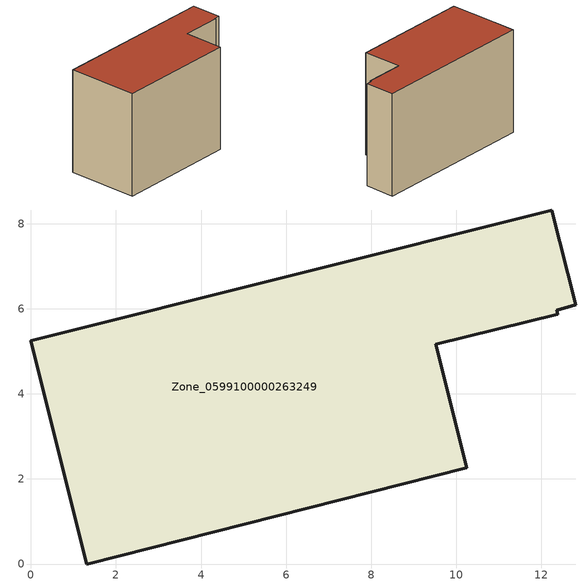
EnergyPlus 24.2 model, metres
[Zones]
Zone_0599100000263249
 floor ground (C_G): 12.36,5.96 12.38,5.87 9.52,5.16 10.25,2.26 1.31,0 0,5.25 12.25,8.32 12.8,6.09 z0
 wall outside (C_F): 1.31,0 10.25,2.26 9.52,5.16 12.38,5.87 12.36,5.96 12.8,6.09 12.25,8.32 0,5.25 1.31,0 z0:7.9
 roof outside (C_R): 12.38,5.87 12.36,5.96 12.8,6.09 12.25,8.32 0,5.25 1.31,0 10.25,2.26 9.52,5.16 z7.9
[BUILDING]
Pand.0599100000263249: North Axis=0; Terrain=City; Loads Convergence Tolerance Value=0.04; Temperature Convergence Tolerance Value=0.4; Solar Distribution=FullExterior; Maximum Number of Warmup Days=25; Minimum Number of Warmup Days=1
[Site:Location]
Rotterdam.The.Hague.AP_ZH_NLD Design_Conditions: Latitude=51.96; Longitude=4.45; Time Zone=1; Elevation=-4.5
[SITE:GROUNDTEMPERATURE:BUILDINGSURFACE]
18, 18, 18, 18, 18, 18, 18, 18, 18, 18, 18, 18
[MATERIAL] Thermal Absorptance=0.9; Solar Absorptance=0.7; Visible Absorptance=0.7
Name | Roughness | Thickness | Conductivity | Density | Specific Heat
G.TI.1975-1991 | MediumSmooth | 0.15 | 0.288461 | 540 | 1210
F.TI.1975-1991 | Rough | 0.3 | 0.230769 | 1920 | 840
R.TI.1975-1991 | MediumRough | 0.2 | 0.153846 | 1500 | 1000
[CONSTRUCTION]
C_G: G.TI.1975-1991
C_F: F.TI.1975-1991
C_R: R.TI.1975-1991
[ZONE]
Zone_0599100000263249: Type=1; Multiplier=1; Ceiling Height=Autocalculate; Volume=Autocalculate; Floor Area=autocalculate; Part of Total Floor Area=Yes
[ZONEINFILTRATION:DESIGNFLOWRATE]
Infil_Zone_0599100000263249: Zone or ZoneList or Space or SpaceList=Zone_0599100000263249; Schedule=AlwaysOn; Design Flow Rate Calculation Method=Flow/Area; Flow Rate per Floor Area=0.003; Constant Term Coefficient=1; Temperature Term Coefficient=0; Velocity Term Coefficient=0; Velocity Squared Term Coefficient=0
[HVACTEMPLATE:ZONE:IDEALLOADSAIRSYSTEM]
Zone_0599100000263249: Maximum Heating Supply Air Temperature=50; Minimum Cooling Supply Air Temperature=13; Maximum Heating Supply Air Humidity Ratio=0.0156; Minimum Cooling Supply Air Humidity Ratio=0.0077; Heating Limit=NoLimit; Cooling Limit=NoLimit; Dehumidification Control Type=ConstantSensibleHeatRatio; Cooling Sensible Heat Ratio=0.7; Dehumidification Setpoint=60; Humidification Control Type=None; Humidification Setpoint=30; Outdoor Air Method=None; Outdoor Air Flow Rate per Person=0.00944; Outdoor Air Flow Rate per Zone Floor Area=0; Outdoor Air Flow Rate per Zone=0; Demand Controlled Ventilation Type=None; Outdoor Air Economizer Type=NoEconomizer; Heat Recovery Type=None; Sensible Heat Recovery Effectiveness=0.7; Latent Heat Recovery Effectiveness=0.65
[ZONECONTROL:THERMOSTAT]
ThermostatControl_Zone_0599100000263249: Zone or ZoneList=Zone_0599100000263249; Control Type Schedule=DualSetpointControlType; Control 1=Thermostat_Zone_0599100000263249; Temperature Difference Between Cutout And Setpoint=0
[THERMOSTATSETPOINT:DUALSETPOINT]
Thermostat_Zone_0599100000263249: Heating Setpoint Temperature Schedule=HeatingSetpoint_Zone_0599100000263249; Cooling Setpoint Temperature Schedule=CoolingSetpoint_Zone_0599100000263249
[SCHEDULE:COMPACT]
HeatingSetpoint_Zone_0599100000263249: Through: 12/31, For: AllDays, Until: 24:00, 21
CoolingSetpoint_Zone_0599100000263249: Through: 12/31, For: AllDays, Until: 24:00, 24
DualSetpointControlType: Through: 12/31, For: AllDays, Until: 24:00, 4
AlwaysOn: Through: 12/31, For: AllDays, Until: 24:00, 1
